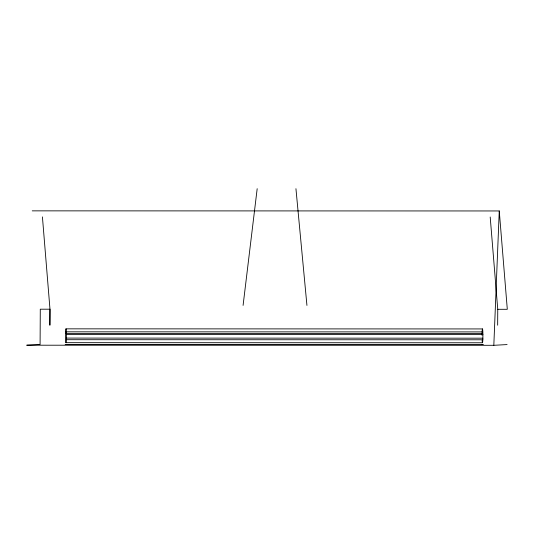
<?xml version="1.0" encoding="UTF-8"?>
<svg xmlns="http://www.w3.org/2000/svg" width="534" height="534" viewBox="0 0 534 534"><rect width="100%" height="100%" fill="white"/><g stroke="black" fill="none" stroke-linecap="round" stroke-linejoin="round"><path stroke-width="0.8" d="M497.661 325.206L497.748 309.299L490.199 216.991M65.555 333.43L65.535 337.014A6.935 0.454 -90 0 0 65.882 342.541A6.935 0.454 -90 0 0 66.35 339.704L66.423 334.511A6.935 0.454 -90 0 0 66.076 328.977A6.935 0.454 -90 0 0 65.609 331.821L65.555 333.43L482.055 333.523L482.109 331.908A6.935 0.454 -90 0 1 482.576 329.071A6.935 0.454 -90 0 1 482.923 334.604L482.849 339.791A6.935 0.454 -90 0 1 482.135 340.345M482.028 335.292L482.055 333.523M42.426 216.891L49.982 309.199L49.896 325.113L49.982 309.199L40.284 309.199L40.09 344.477L26.7 345.204L493.823 345.304L499.257 210.957L32.24 210.857M243.083 305.401L257.181 188.696M65.155 344.483L483.21 344.457L481.655 344.57M493.823 345.304L507.106 344.577M497.748 309.299L507.3 309.299L499.257 210.957M66.016 328.844L482.516 328.937M65.609 331.821L482.109 331.908M66.423 334.511L482.923 334.604M66.403 338.089L482.903 338.182M66.35 339.704L482.849 339.791M65.942 342.674L482.442 342.768M295.943 188.696L306.943 305.415"/></g></svg>
